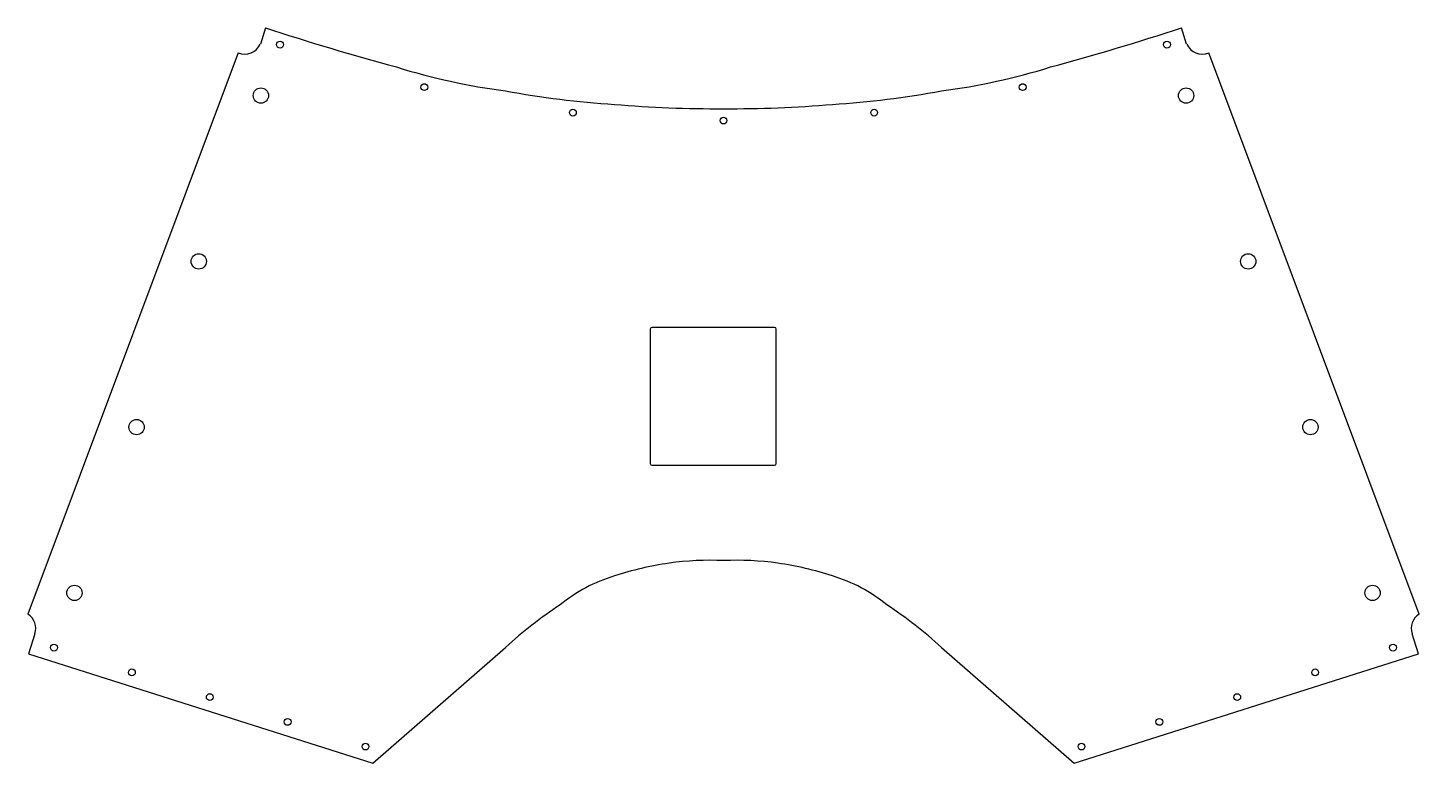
# Model space of a CAD drawing. Header units: inches. Extents: x 2 to 53.1, y 2 to 29.
import ezdxf

# ---------------------------------------------------------------- set-up
doc = ezdxf.new("R2010")
doc.units = ezdxf.units.IN
doc.header["$MEASUREMENT"] = 0
doc.layers.get('0').update_dxf_attribs({"linetype": 'CONTINUOUS'})

msp = doc.modelspace()

# ---------------------------------------------------------------- linework, layer by layer
for p, q in [((10.724, 29, 0.032), (10.535, 28.404, 0.032)), ((44.538, 28.404, 0.032), (44.349, 29, 0.032)), ((9.724, 28.08, 0.032), (2, 7.47, 0.032)), ((53.073, 7.47, 0.032), (45.349, 28.08, 0.032)), ((24.849, 17.937), (24.849, 13)), ((29.412, 18), (24.912, 18)), ((29.474, 13), (29.474, 17.937)), ((24.912, 12.937), (29.412, 12.937)), ((2.261, 6.753, 0.032), (2.027, 6.015, 0.032)), ((53.046, 6.015, 0.032), (52.812, 6.753, 0.032)), ((14.662, 2, 0.032), (19.537, 6.25, 0.032)), ((35.537, 6.25, 0.032), (40.412, 2, 0.032)), ((2.027, 6.015, 0.032), (14.662, 2, 0.032)), ((40.412, 2, 0.032), (53.046, 6.015, 0.032))]:
    msp.add_line(p, q)
for centre, radius in [((11.258, 28.384), 0.125), ((43.816, 28.384), 0.125), ((10.556, 26.511), 0.281), ((16.555, 26.824), 0.125), ((38.518, 26.824), 0.125), ((44.517, 26.511), 0.281), ((22.007, 25.885), 0.125), ((27.537, 25.594), 0.125), ((33.067, 25.885), 0.125), ((8.275, 20.425), 0.281), ((46.799, 20.425), 0.281), ((5.993, 14.338), 0.281), ((49.08, 14.338), 0.281), ((3.712, 8.252), 0.281), ((51.361, 8.252), 0.281), ((2.959, 6.243), 0.125), ((52.114, 6.243), 0.125), ((5.819, 5.334), 0.125), ((49.255, 5.334), 0.125), ((8.678, 4.426), 0.125), ((46.395, 4.426), 0.125), ((11.537, 3.517), 0.125), ((43.536, 3.517), 0.125), ((14.396, 2.609), 0.125), ((40.677, 2.609), 0.125)]:
    msp.add_circle(centre, radius)
for centre, radius, start, end in [((39.306, 115.912, 0.032), 91.491, 251.79619, 254.94197), ((15.768, 115.912, 0.032), 91.491, 285.05803, 288.20381), ((9.963, 28.657, 0.032), 0.625, 247.5054, 336.1409), ((45.11, 28.657, 0.032), 0.625, 203.8591, 292.4946), ((22.416, 49.432, 0.032), 22.926, 252.5375, 262.7843), ((32.657, 49.432, 0.032), 22.926, 277.2157, 287.4625), ((25.595, 58.907, 0.032), 32.784, 259.3501, 266.3997), ((29.478, 58.907, 0.032), 32.784, 273.6003, 280.6499), ((27.205, 68.819, 0.032), 42.789, 265.0819, 270.4441), ((27.868, 68.819, 0.032), 42.789, 269.5559, 274.9181), ((24.912, 17.937), 0.0625, 90, 180), ((29.412, 17.937), 0.0625, 0, 90), ((24.912, 13), 0.0625, 180, 270), ((29.412, 13), 0.0625, 270, 0), ((27.168, -2.12, 0.032), 11.579, 98.1017, 108.2795), ((27.037, -1.276, 0.032), 10.725, 87.3279, 98.0396), ((28.037, -1.276, 0.032), 10.725, 81.9604, 92.6721), ((27.905, -2.12, 0.032), 11.579, 71.7205, 81.8983), ((25.228, 3.277, 0.032), 5.848, 106.8141, 129.1449), ((29.845, 3.277, 0.032), 5.848, 50.8551, 73.1859), ((30.577, -5.82, 0.032), 16.358, 123.5494, 132.4481), ((24.496, -5.82, 0.032), 16.358, 47.5519, 56.4506), ((1.666, 6.942, 0.032), 0.625, 342.3701, 57.6574), ((53.407, 6.942, 0.032), 0.625, 122.3426, 197.6299)]:
    msp.add_arc(centre, radius, start, end)

doc.saveas('drawing.dxf')
